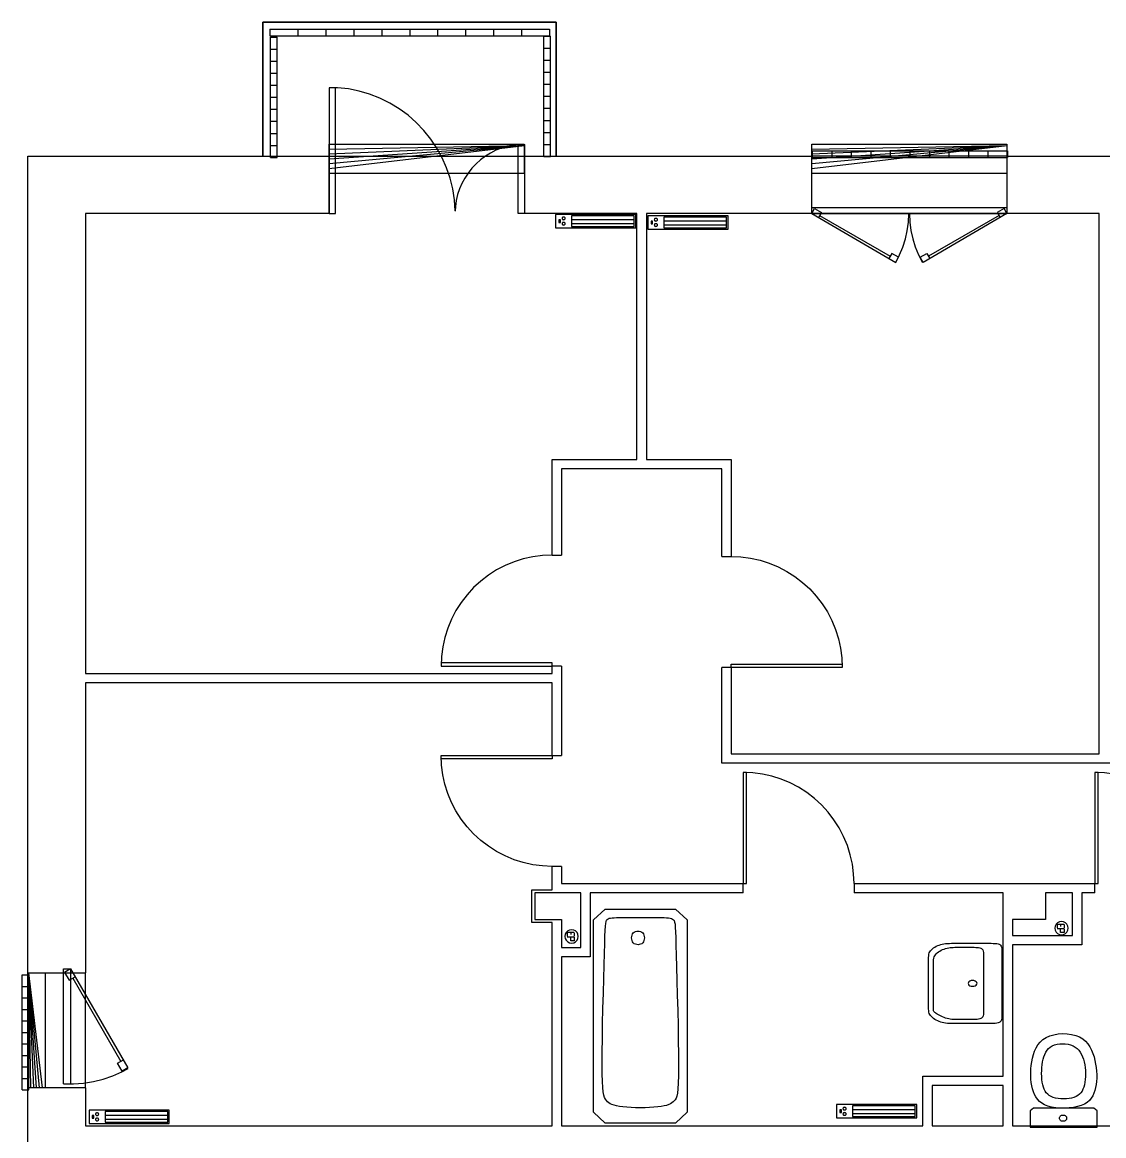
# Model space of a CAD drawing. Header units: millimetres. Extents: x -0.6 to 50, y -2.8 to 26.8.
# Drawn here: x -0.58 to 7.5, y 5.24 to 13.56 of the extents above; entities that cross this region are included whole.
import ezdxf
from ezdxf.enums import TextEntityAlignment as Align

# ---------------------------------------------------------------- set-up
doc = ezdxf.new("R2010")
doc.units = ezdxf.units.MM
for name, color, linetype in [('ABY_Dao_BATIM', 7, 'Continuous'), ('ABY_Equipement', 7, 'Continuous'), ('ABY_Ouverture', 124, 'Continuous'), ('ABY_Parois', 7, 'Continuous')]:
    doc.layers.add(name, color=color, linetype=linetype)

# ---------------------------------------------------------------- blocks, each defined once
blk = doc.blocks.new('OUV_ABY_D0_POR01')
for p, q in [((-41.3, 99.6), (-50, 100)), ((-50, 100), (-50, 100)), ((-50, 100), (-50, 0)), ((-47, 100), (-50, 100)), ((-47, 0), (-47, 100)), ((-32.6, 98.5), (-41.3, 99.6)), ((-24.1, 96.6), (-32.6, 98.5)), ((-15.8, 94), (-24.1, 96.6)), ((-7.7, 90.6), (-15.8, 94)), ((0, 86.6), (-7.7, 90.6)), ((7.4, 81.9), (0, 86.6)), ((14.3, 76.6), (7.4, 81.9)), ((20.7, 70.7), (14.3, 76.6)), ((26.6, 64.3), (20.7, 70.7)), ((31.9, 57.4), (26.6, 64.3)), ((36.6, 50), (31.9, 57.4)), ((40.6, 42.3), (36.6, 50)), ((44, 34.2), (40.6, 42.3)), ((46.6, 25.9), (44, 34.2)), ((48.5, 17.4), (46.6, 25.9)), ((49.6, 8.7), (48.5, 17.4)), ((-50, 0), (-47, 0)), ((50, 0), (49.6, 8.7))]:
    blk.add_line(p, q)
at = {"flags": 1}
for tag, p in [('DATE_ETAT_EQU', (0, -3.7)), ('DATE_ETAT_VOL', (0, -4.4)), ('DATE_ETAT', (0, -3)), ('ETAT_EQU', (0, -3.4)), ('ETAT_VOL', (0, -4)), ('ETAT', (0, -2.8))]:
    blk.add_attdef(tag, text='', height=0.25, rotation=360, dxfattribs=at).set_placement(p, align=Align.MIDDLE_CENTER)
at = {"color": 0, "linetype": 'ByBlock', "lineweight": -2}
for tag, flags, p in [('NUMCOMP_OUV', 1, (0, -1.9)), ('NUMCOMP_EQU', 1, (0, -2.2)), ('NUMCOMP_VOL', 1, (0, -2.5)), ('OUVERTURE', 13, (0, -0.8)), ('LARGEUR', 5, (0, -1.4)), ('HAUTEUR', 5, (0, -1.6)), ('ALLEGE', 5, (0, -1.1)), ('VOLET', 1, (0, -0.6)), ('SSSC', 1, (0, -0.3))]:
    blk.add_attdef(tag, text='', height=0.25, dxfattribs=dict(at, flags=flags)).set_placement(p, align=Align.MIDDLE)
at = {"flags": 1}
blk.add_attdef('TYPEPORTE', (-1.1, -4.9), '', height=0.25, dxfattribs=at)
blk = doc.blocks.new('OUV_ABY_C0_POR10')
for p, q in [((-6.2, 0), (-5.8, 0)), ((-6.2, -4.39), (-6.2, 0)), ((-5.8, 0), (-5.8, -4.39)), ((5.8, 0), (5.8, -7.99)), ((6.2, 0), (5.8, 0)), ((6.2, -7.99), (6.2, 0)), ((-1.87, -0.82), (-1.82, -0.44)), ((-1.82, -0.44), (-1.8, -0.15)), ((-1.8, -0.17), (-1.75, -0.87)), ((-2.08, -1.56), (-1.96, -1.2)), ((-1.96, -1.2), (-1.87, -0.82)), ((-1.75, -0.87), (-1.65, -1.56)), ((-2.41, -2.25), (-2.23, -1.91)), ((-2.23, -1.91), (-2.08, -1.56)), ((-1.65, -1.56), (-1.48, -2.24)), ((-2.86, -2.88), (-2.63, -2.57)), ((-2.63, -2.57), (-2.41, -2.25)), ((-1.48, -2.24), (-1.26, -2.9)), ((-3.72, -3.64), (-3.41, -3.41)), ((-3.41, -3.41), (-3.13, -3.16)), ((-3.13, -3.16), (-2.86, -2.88)), ((-1.26, -2.9), (-0.98, -3.54)), ((-5.12, -4.27), (-4.75, -4.16)), ((-4.75, -4.16), (-4.39, -4.02)), ((-4.39, -4.02), (-4.05, -3.84)), ((-4.05, -3.84), (-3.72, -3.64)), ((-0.98, -3.54), (-0.64, -4.15)), ((-0.64, -4.15), (-0.25, -4.73)), ((-5.8, -4.39), (-6.2, -4.39)), ((-5.87, -4.39), (-5.49, -4.35)), ((-5.49, -4.35), (-5.12, -4.27)), ((-0.25, -4.73), (0.18, -5.27)), ((0.18, -5.27), (0.67, -5.78)), ((0.67, -5.78), (1.19, -6.24)), ((1.19, -6.24), (1.75, -6.65)), ((1.75, -6.65), (2.35, -7.01)), ((2.35, -7.01), (2.98, -7.32)), ((2.98, -7.32), (3.63, -7.58)), ((3.63, -7.58), (4.3, -7.77)), ((4.3, -7.77), (4.98, -7.91)), ((4.98, -7.91), (5.68, -7.98)), ((5.68, -7.98), (5.82, -7.99)), ((5.8, -7.99), (6.2, -7.99))]:
    blk.add_line(p, q)
at = {"color": 0, "linetype": 'ByBlock', "lineweight": -2}
for tag, flags, p in [('OUVERTURE', 13, (0, -0.829)), ('VOLET', 1, (0, -0.559)), ('SSSC', 1, (0, -0.289)), ('LARGEUR', 5, (0, -1.369)), ('ALLEGE', 5, (0, -1.099)), ('NUMCOMP_OUV', 1, (0, -1.929)), ('NUMCOMP_EQU', 1, (0, -2.213)), ('HAUTEUR', 5, (0, -1.639)), ('NUMCOMP_VOL', 1, (0, -2.484))]:
    blk.add_attdef(tag, text='', height=0.25, dxfattribs=dict(at, flags=flags)).set_placement(p, align=Align.MIDDLE)
at = {"flags": 1}
for tag, p in [('ETAT', (0, -2.772)), ('DATE_ETAT', (0, -3.045)), ('ETAT_EQU', (0, -3.376)), ('DATE_ETAT_EQU', (0, -3.707)), ('DATE_ETAT_VOL', (0, -4.368)), ('ETAT_VOL', (0, -4.037))]:
    blk.add_attdef(tag, text='', height=0.25, rotation=360, dxfattribs=at).set_placement(p, align=Align.MIDDLE_CENTER)
blk.add_attdef('TYPEPORTE', (-1.116, -4.909), '', height=0.25, dxfattribs=at)
blk = doc.blocks.new('VOL_ABY_B3_VOL01')
for p, q in [((-50, -15), (-50, 0)), ((-50, 0), (50, 0)), ((50, 0), (50, -12)), ((50, -2.5), (-50.1, -14.22)), ((50, -2.5), (-50.1, -14.22)), ((50, -5), (-50.08, -14.22)), ((50, -5), (-50.08, -14.22)), ((50, -7.5), (-50.06, -14.22)), ((50, -7.5), (-50.06, -14.22)), ((50, -10), (-50.04, -14.22)), ((50, -10), (-50.04, -14.22)), ((50, -12.5), (-50.02, -14.22)), ((50, -12.5), (-50.02, -14.22)), ((-50, -15), (-50, -12)), ((50, -15), (-50, -15)), ((50, -12), (50, -15))]:
    blk.add_line(p, q)
at = {"color": 0, "linetype": 'ByBlock', "lineweight": -2}
for tag, flags, p in [('PROFONDEUR', 5, (0, -1.07)), ('ANNEE_REN', 1, (0, -3.01)), ('NUMCOMP', 9, (0, -2.71)), ('ALTITUDE', 13, (0, -0.53)), ('LARGEUR', 5, (0, -0.8)), ('HAUTEUR', 5, (0, -1.34)), ('EQMUR', 9, (0, -1.88)), ('EQOUV', 9, (0, -2.16)), ('EQFAC', 9, (0, -1.61)), ('SSSC', 5, (0, -0.26)), ('QTE', 9, (0, -2.44))]:
    blk.add_attdef(tag, text='', height=0.25, dxfattribs=dict(at, flags=flags)).set_placement(p, align=Align.MIDDLE)
for tag, flags, p in [('DATE_ETAT', 1, (0, -3.57)), ('DUREE_VIE', 9, (-0.02, -3.87)), ('ETAT', 9, (0, -3.3))]:
    blk.add_attdef(tag, text='', height=0.25, rotation=360, dxfattribs=dict(flags=flags)).set_placement(p, align=Align.MIDDLE_CENTER)
blk = doc.blocks.new('OUV_ABY_B1_FEN01')
for p, q in [((-26.74, -6.46), (16.26, 18.54)), ((-22.71, -5.44), (13.44, 15.43)), ((14.3, 13.95), (12.8, 16.54)), ((17.76, 15.95), (14.3, 13.95)), ((16.26, 18.54), (17.76, 15.95)), ((17.98, 15.9), (16.49, 18.67)), ((19.76, 11.92), (17.98, 15.9)), ((21.19, 7.79), (19.76, 11.92)), ((22.25, 3.56), (21.19, 7.79)), ((22.93, -0.74), (22.25, 3.56)), ((-21.78, -7.05), (-23.29, -4.45)), ((23.24, -5.1), (22.93, -0.74)), ((-26.74, -6.46), (23.26, -6.46)), ((-26.74, -6.46), (-25.24, -9.05)), ((-26.74, -9.46), (-26.74, -6.46)), ((23.17, -9.46), (-26.74, -9.46)), ((-25.24, -9.05), (-21.78, -7.05)), ((23.17, -9.46), (23.24, -5.1))]:
    blk.add_line(p, q)
at = {"flags": 1}
for tag, p in [('DATE_ETAT_EQU', (0, -3.71)), ('DATE_ETAT_VOL', (0, -4.37)), ('DATE_ETAT', (0, -3.05)), ('ETAT_EQU', (0, -3.38)), ('ETAT_VOL', (0, -4.04)), ('ETAT', (0, -2.77))]:
    blk.add_attdef(tag, text='', height=0.25, rotation=360, dxfattribs=at).set_placement(p, align=Align.MIDDLE_CENTER)
at = {"color": 0, "linetype": 'ByBlock', "lineweight": -2}
for tag, flags, p in [('NUMCOMP_OUV', 1, (0, -1.93)), ('NUMCOMP_EQU', 1, (0, -2.21)), ('NUMCOMP_VOL', 1, (0, -2.48)), ('OUVERTURE', 13, (0, -0.83)), ('LARGEUR', 5, (0, -1.37)), ('HAUTEUR', 5, (0, -1.64)), ('ALLEGE', 5, (0, -1.1)), ('VOLET', 1, (0, -0.56)), ('SSSC', 1, (0, -0.29))]:
    blk.add_attdef(tag, text='', height=0.25, dxfattribs=dict(at, flags=flags)).set_placement(p, align=Align.MIDDLE)
at = {"flags": 1}
blk.add_attdef('TYPEPORTE', (-1.12, -4.91), '', height=0.25, dxfattribs=at)
blk = doc.blocks.new('OUV_ABY_B1_FEN02')
for p, q in [((-50, 0), (-7, 25)), ((-8.96, 20.4), (-10.46, 23)), ((-7, 25), (-5.5, 22.4)), ((-6.7, 25), (-6.77, 25.13)), ((-4.68, 21.13), (-6.7, 25)), ((7, 25), (4.98, 21.16)), ((7, 25), (5.5, 22.4)), ((50, 0), (7, 25)), ((8.96, 20.4), (10.46, 23)), ((-45.97, 1.02), (-9.82, 21.89)), ((-5.5, 22.4), (-8.96, 20.4)), ((-3.02, 17.1), (-4.68, 21.13)), ((3.31, 17.15), (1.99, 13.02)), ((4.98, 21.16), (3.31, 17.15)), ((5.5, 22.4), (8.96, 20.4)), ((45.97, 1.02), (9.82, 21.89)), ((-1.7, 12.94), (-3.02, 17.1)), ((-0.76, 8.68), (-1.7, 12.94)), ((1.99, 13.02), (1.04, 8.79)), ((-0.19, 4.36), (-0.76, 8.68)), ((1.04, 8.79), (0.46, 4.49)), ((-50, 0), (50, 0)), ((-50, -3), (-50, 0)), ((-50, 0), (-48.5, -2.6)), ((-45.04, -0.6), (-46.55, 2.01)), ((0, 0), (-0.19, 4.36)), ((0.46, 4.49), (0.26, 0.15)), ((0.26, 0.15), (0.26, 0)), ((45.04, -0.6), (46.55, 2.01)), ((50, 0), (48.5, -2.6)), ((50, 0), (50, -3)), ((50, -3), (-50, -3)), ((-48.5, -2.6), (-45.04, -0.6)), ((48.5, -2.6), (45.04, -0.6))]:
    blk.add_line(p, q)
at = {"flags": 1}
for tag, p in [('DATE_ETAT_EQU', (0, -3.71)), ('DATE_ETAT_VOL', (0, -4.37)), ('DATE_ETAT', (0, -3.05)), ('ETAT_EQU', (0, -3.38)), ('ETAT_VOL', (0, -4.04)), ('ETAT', (0, -2.77))]:
    blk.add_attdef(tag, text='', height=0.25, rotation=360, dxfattribs=at).set_placement(p, align=Align.MIDDLE_CENTER)
at = {"color": 0, "linetype": 'ByBlock', "lineweight": -2}
for tag, flags, p in [('NUMCOMP_OUV', 1, (0, -1.93)), ('NUMCOMP_EQU', 1, (0, -2.21)), ('NUMCOMP_VOL', 1, (0, -2.48)), ('OUVERTURE', 13, (0, -0.83)), ('LARGEUR', 5, (0, -1.37)), ('HAUTEUR', 5, (0, -1.64)), ('ALLEGE', 5, (0, -1.1)), ('VOLET', 1, (0, -0.56)), ('SSSC', 1, (0, -0.29))]:
    blk.add_attdef(tag, text='', height=0.25, dxfattribs=dict(at, flags=flags)).set_placement(p, align=Align.MIDDLE)
at = {"flags": 1}
blk.add_attdef('TYPEPORTE', (-1.12, -4.91), '', height=0.25, dxfattribs=at)
blk = doc.blocks.new('EQU_ABY_I0_BAI01')
for p, q in [((-20, 45), (-15, 50)), ((-15, 50), (15, 50)), ((15, 50), (20, 45)), ((-20, -45), (-20, 45)), ((-3.98, 42.78), (-2.02, 42.85)), ((-2.02, 42.85), (0, 42.88)), ((0, 42.88), (2.02, 42.85)), ((2.02, 42.85), (3.98, 42.78)), ((20, 45), (20, -45)), ((-15.59, 37.43), (-15.28, 38.43)), ((-15.28, 38.43), (-14.91, 39.13)), ((-14.91, 39.13), (-14.5, 39.67)), ((-14.5, 39.67), (-14.04, 40.15)), ((-14.04, 40.15), (-13.5, 40.6)), ((-13.5, 40.6), (-12.87, 41.02)), ((-12.87, 41.02), (-12.13, 41.4)), ((-12.13, 41.4), (-11.24, 41.74)), ((-11.24, 41.74), (-10.19, 42.03)), ((-10.19, 42.03), (-8.95, 42.29)), ((-8.95, 42.29), (-7.5, 42.5)), ((-7.5, 42.5), (-5.83, 42.66)), ((-5.83, 42.66), (-3.98, 42.78)), ((3.98, 42.78), (5.83, 42.66)), ((5.83, 42.66), (7.5, 42.5)), ((7.5, 42.5), (8.95, 42.29)), ((8.95, 42.29), (10.19, 42.03)), ((10.19, 42.03), (11.24, 41.73)), ((11.24, 41.73), (12.13, 41.38)), ((12.13, 41.38), (12.87, 40.98)), ((12.87, 40.98), (13.5, 40.53)), ((13.5, 40.53), (14.04, 40.04)), ((14.04, 40.04), (14.5, 39.5)), ((14.5, 39.5), (14.91, 38.89)), ((14.91, 38.89), (15.28, 38.11)), ((15.28, 38.11), (15.59, 37.02)), ((-16.21, 31.32), (-16.06, 34.01)), ((-16.06, 34.01), (-15.85, 36)), ((-15.85, 36), (-15.59, 37.43)), ((15.59, 37.02), (15.85, 35.5)), ((15.85, 35.5), (16.06, 33.42)), ((16.06, 33.42), (16.21, 30.64)), ((-16.3, 27.81), (-16.21, 31.32)), ((16.21, 30.64), (16.3, 27.04)), ((-16.33, 23.33), (-16.3, 27.81)), ((16.3, 27.04), (16.33, 22.5)), ((-16.3, 17.83), (-16.33, 23.33)), ((16.33, 22.5), (16.3, 16.94)), ((-16.22, 11.51), (-16.3, 17.83)), ((16.3, 16.94), (16.22, 10.58)), ((-16.1, 4.63), (-16.22, 11.51)), ((16.22, 10.58), (16.1, 3.68)), ((-15.96, -2.52), (-16.1, 4.63)), ((16.1, 3.68), (15.96, -3.48)), ((-15.8, -9.68), (-15.96, -2.52)), ((15.96, -3.48), (15.8, -10.63)), ((-15.63, -16.58), (-15.8, -9.68)), ((15.8, -10.63), (15.63, -17.51)), ((-15.47, -22.94), (-15.63, -16.58)), ((15.63, -17.51), (15.47, -23.83)), ((-15.33, -28.5), (-15.47, -22.94)), ((-15.22, -33.04), (-15.33, -28.5)), ((15.47, -23.83), (15.33, -29.33)), ((-15.13, -36.63), (-15.22, -33.04)), ((0.44, -33.35), (1, -33.29)), ((1, -33.29), (1.56, -33.35)), ((15.33, -29.33), (15.22, -33.81)), ((-15.04, -39.39), (-15.13, -36.63)), ((-1.75, -36.5), (-1.7, -35.85)), ((-1.7, -37.15), (-1.75, -36.5)), ((-1.7, -35.85), (-1.56, -35.22)), ((-1.56, -37.78), (-1.7, -37.15)), ((-1.56, -35.22), (-1.33, -34.65)), ((-1.33, -38.35), (-1.56, -37.78)), ((-1.33, -34.65), (-1, -34.17)), ((-1, -34.17), (-0.58, -33.78)), ((-0.58, -33.78), (-0.09, -33.51)), ((-0.09, -33.51), (0.44, -33.35)), ((1.56, -33.35), (2.09, -33.51)), ((2.09, -33.51), (2.58, -33.78)), ((2.58, -33.78), (3, -34.17)), ((3, -34.17), (3.33, -34.65)), ((3.33, -34.65), (3.56, -35.22)), ((3.56, -37.78), (3.33, -38.35)), ((3.56, -35.22), (3.7, -35.85)), ((3.7, -37.15), (3.56, -37.78)), ((3.7, -35.85), (3.75, -36.5)), ((3.75, -36.5), (3.7, -37.15)), ((15.13, -37.32), (15.04, -39.98)), ((15.22, -33.81), (15.13, -37.32)), ((-14.94, -41.44), (-15.04, -39.39)), ((-14.81, -42.9), (-14.94, -41.44)), ((-1, -38.83), (-1.33, -38.35)), ((-0.58, -39.22), (-1, -38.83)), ((-0.09, -39.49), (-0.58, -39.22)), ((0.44, -39.65), (-0.09, -39.49)), ((1, -39.71), (0.44, -39.65)), ((1.56, -39.65), (1, -39.71)), ((2.09, -39.49), (1.56, -39.65)), ((2.58, -39.22), (2.09, -39.49)), ((3, -38.83), (2.58, -39.22)), ((3.33, -38.35), (3, -38.83)), ((14.94, -41.94), (14.81, -43.31)), ((15.04, -39.98), (14.94, -41.94)), ((-15, -50), (-20, -45)), ((-14.65, -43.9), (-14.81, -42.9)), ((-14.44, -44.56), (-14.65, -43.9)), ((-14.17, -45), (-14.44, -44.56)), ((-13.81, -45.33), (-14.17, -45)), ((-13.36, -45.58), (-13.81, -45.33)), ((-12.79, -45.76), (-13.36, -45.58)), ((-12.08, -45.88), (-12.79, -45.76)), ((-11.22, -45.95), (-12.08, -45.88)), ((-10.18, -45.98), (-11.22, -45.95)), ((-8.95, -46), (-10.18, -45.98)), ((-7.5, -46), (-8.95, -46)), ((-5.83, -46), (-7.5, -46)), ((-3.98, -46), (-5.83, -46)), ((-2.02, -46), (-3.98, -46)), ((0, -46), (-2.02, -46)), ((2.02, -46), (0, -46)), ((3.98, -46), (2.02, -46)), ((5.83, -46), (3.98, -46)), ((7.5, -46), (5.83, -46)), ((8.95, -46), (7.5, -46)), ((10.18, -45.99), (8.95, -46)), ((11.22, -45.96), (10.18, -45.99)), ((12.08, -45.9), (11.22, -45.96)), ((12.79, -45.8), (12.08, -45.9)), ((13.36, -45.65), (12.79, -45.8)), ((13.81, -45.44), (13.36, -45.65)), ((14.17, -45.17), (13.81, -45.44)), ((14.44, -44.79), (14.17, -45.17)), ((14.65, -44.22), (14.44, -44.79)), ((14.81, -43.31), (14.65, -44.22)), ((20, -45), (15, -50)), ((15, -50), (-15, -50))]:
    blk.add_line(p, q)
at = {"color": 0, "linetype": 'ByBlock', "lineweight": -2}
for tag, flags, p in [('PROFONDEUR', 5, (0, -1.07)), ('ANNEE_REN', 1, (0, -3.01)), ('NUMCOMP', 9, (0, -2.71)), ('ALTITUDE', 13, (0, -0.53)), ('LARGEUR', 5, (0, -0.8)), ('HAUTEUR', 5, (0, -1.34)), ('EQMUR', 9, (0, -1.88)), ('EQOUV', 9, (0, -2.16)), ('EQFAC', 9, (0, -1.61)), ('SSSC', 5, (0, -0.26)), ('QTE', 9, (0, -2.44))]:
    blk.add_attdef(tag, text='', height=0.25, dxfattribs=dict(at, flags=flags)).set_placement(p, align=Align.MIDDLE)
for tag, flags, p in [('DATE_ETAT', 1, (0, -3.57)), ('DUREE_VIE', 9, (-0.02, -3.87)), ('ETAT', 9, (0, -3.3))]:
    blk.add_attdef(tag, text='', height=0.25, rotation=360, dxfattribs=dict(flags=flags)).set_placement(p, align=Align.MIDDLE_CENTER)
blk = doc.blocks.new('EQU_ABY_I0_LAV01')
for p, q in [((-49.3, 26.74), (-48.88, 27.63)), ((-48.88, 27.63), (-48.33, 28.33)), ((-48.33, 28.33), (-47.61, 28.88)), ((-47.61, 28.88), (-46.61, 29.3)), ((-46.61, 29.3), (-45.23, 29.59)), ((-45.23, 29.59), (-43.33, 29.79)), ((-43.33, 29.79), (-40.81, 29.91)), ((-40.81, 29.91), (-37.55, 29.97)), ((-37.55, 29.97), (-33.43, 30)), ((-33.43, 30), (-28.33, 30)), ((-28.33, 30), (-22.21, 30)), ((-22.21, 30), (-15.26, 30)), ((-15.26, 30), (-7.77, 30)), ((-7.77, 30), (0, 30)), ((0, 30), (7.77, 30)), ((7.77, 30), (15.26, 30)), ((15.26, 30), (22.21, 30)), ((22.21, 30), (28.33, 30)), ((28.33, 30), (33.43, 30)), ((33.43, 30), (37.55, 29.97)), ((37.55, 29.97), (40.81, 29.91)), ((40.81, 29.91), (43.33, 29.79)), ((43.33, 29.79), (45.23, 29.59)), ((45.23, 29.59), (46.61, 29.3)), ((46.61, 29.3), (47.61, 28.88)), ((47.61, 28.88), (48.33, 28.33)), ((48.33, 28.33), (48.88, 27.63)), ((48.88, 27.63), (49.3, 26.74)), ((-50, 19.01), (-49.97, 21.07)), ((-50, 16.67), (-50, 19.01)), ((-49.97, 21.07), (-49.91, 22.85)), ((-49.91, 22.85), (-49.79, 24.38)), ((-49.79, 24.38), (-49.59, 25.67)), ((-49.59, 25.67), (-49.3, 26.74)), ((49.3, 26.74), (49.59, 25.67)), ((49.59, 25.67), (49.79, 24.38)), ((49.79, 24.38), (49.91, 22.85)), ((49.91, 22.85), (49.97, 21.07)), ((49.97, 21.07), (50, 19.01)), ((50, 19.01), (50, 16.67)), ((-50, 14.02), (-50, 16.67)), ((-50, 11.15), (-50, 14.02)), ((-50, 8.11), (-50, 11.15)), ((-44.91, 8.62), (-44.79, 9.77)), ((-44.79, 9.77), (-44.59, 10.83)), ((-44.59, 10.83), (-44.3, 11.79)), ((-44.3, 11.79), (-43.88, 12.63)), ((-43.88, 12.63), (-43.33, 13.33)), ((-43.33, 13.33), (-42.61, 13.88)), ((-42.61, 13.88), (-41.64, 14.3)), ((-41.64, 14.3), (-40.32, 14.59)), ((-40.32, 14.59), (-38.54, 14.79)), ((-38.54, 14.79), (-36.22, 14.91)), ((-36.22, 14.91), (-33.26, 14.97)), ((-33.26, 14.97), (-29.55, 15)), ((-29.55, 15), (-25, 15)), ((-25, 15), (-19.57, 15)), ((-19.57, 15), (-13.44, 15)), ((-13.44, 15), (-6.84, 15)), ((-6.84, 15), (0, 15)), ((-1.11, 9.43), (-2.12, 8.92)), ((0, 9.61), (-1.11, 9.43)), ((0, 15), (6.84, 15)), ((1.11, 9.43), (0, 9.61)), ((2.12, 8.92), (1.11, 9.43)), ((6.84, 15), (13.44, 15)), ((13.44, 15), (19.57, 15)), ((19.57, 15), (25, 15)), ((25, 15), (29.55, 15)), ((29.55, 15), (33.26, 14.97)), ((33.26, 14.97), (36.22, 14.91)), ((36.22, 14.91), (38.54, 14.79)), ((38.54, 14.79), (40.32, 14.59)), ((40.32, 14.59), (41.64, 14.3)), ((41.64, 14.3), (42.61, 13.88)), ((42.61, 13.88), (43.33, 13.33)), ((43.33, 13.33), (43.88, 12.63)), ((43.88, 12.63), (44.3, 11.79)), ((44.3, 11.79), (44.59, 10.83)), ((44.59, 10.83), (44.79, 9.77)), ((44.79, 9.77), (44.91, 8.62)), ((50, 16.67), (50, 14.02)), ((50, 14.02), (50, 11.15)), ((50, 11.15), (50, 8.11)), ((-50, 5), (-50, 8.11)), ((-50, 1.89), (-50, 5)), ((-50, -1.15), (-50, 1.89)), ((-45, 6.14), (-44.97, 7.4)), ((-45, 4.83), (-45, 6.14)), ((-45, 3.51), (-45, 4.83)), ((-45, 2.18), (-45, 3.51)), ((-45, 0.84), (-45, 2.18)), ((-45, -0.5), (-45, 0.84)), ((-44.97, 7.4), (-44.91, 8.62)), ((-3.43, 7.11), (-3.61, 6)), ((-3.61, 6), (-3.43, 4.89)), ((-2.92, 8.12), (-3.43, 7.11)), ((-3.43, 4.89), (-2.92, 3.88)), ((-2.12, 8.92), (-2.92, 8.12)), ((-2.92, 3.88), (-2.12, 3.08)), ((-2.12, 3.08), (-1.11, 2.57)), ((-1.11, 2.57), (0, 2.39)), ((0, 2.39), (1.11, 2.57)), ((1.11, 2.57), (2.12, 3.08)), ((2.92, 8.12), (2.12, 8.92)), ((2.12, 3.08), (2.92, 3.88)), ((3.43, 7.11), (2.92, 8.12)), ((2.92, 3.88), (3.43, 4.89)), ((3.61, 6), (3.43, 7.11)), ((3.43, 4.89), (3.61, 6)), ((3.61, 6), (3.61, 6)), ((44.91, 8.62), (44.97, 7.4)), ((44.97, 7.4), (45, 6.14)), ((45, 6.14), (45, 4.83)), ((45, 4.83), (45, 3.51)), ((45, 3.51), (45, 2.18)), ((45, 2.18), (45, 0.84)), ((45, 0.84), (45, -0.5)), ((50, 8.11), (50, 5)), ((50, 5), (50, 1.89)), ((50, 1.89), (50, -1.15)), ((-50, -4.02), (-50, -1.15)), ((-50, -6.67), (-50, -4.02)), ((-50, -9.02), (-50, -6.67)), ((-49.98, -11.09), (-50, -9.02)), ((-45, -1.84), (-45, -0.5)), ((-45, -3.18), (-45, -1.84)), ((-45, -4.51), (-45, -3.18)), ((-45, -5.83), (-45, -4.51)), ((-45, -7.14), (-45, -5.83)), ((-44.98, -8.43), (-45, -7.14)), ((-44.92, -9.71), (-44.98, -8.43)), ((44.97, -8.43), (44.91, -9.71)), ((45, -7.14), (44.97, -8.43)), ((45, -0.5), (45, -1.84)), ((45, -1.84), (45, -3.18)), ((45, -3.18), (45, -4.51)), ((45, -4.51), (45, -5.83)), ((45, -5.83), (45, -7.14)), ((50, -9.02), (49.97, -11.09)), ((50, -1.15), (50, -4.02)), ((50, -4.02), (50, -6.67)), ((50, -6.67), (50, -9.02)), ((-49.92, -12.94), (-49.98, -11.09)), ((-49.81, -14.58), (-49.92, -12.94)), ((-49.63, -16.07), (-49.81, -14.58)), ((-49.37, -17.45), (-49.63, -16.07)), ((-49, -18.74), (-49.37, -17.45)), ((-44.81, -10.98), (-44.92, -9.71)), ((-44.63, -12.24), (-44.81, -10.98)), ((-44.37, -13.5), (-44.63, -12.24)), ((-44, -14.75), (-44.37, -13.5)), ((-43.5, -16), (-44, -14.75)), ((-42.87, -17.25), (-43.5, -16)), ((-42.11, -18.47), (-42.87, -17.25)), ((42.64, -17.25), (41.82, -18.47)), ((43.33, -16), (42.64, -17.25)), ((43.88, -14.75), (43.33, -16)), ((44.3, -13.5), (43.88, -14.75)), ((44.59, -12.24), (44.3, -13.5)), ((44.79, -10.98), (44.59, -12.24)), ((44.91, -9.71), (44.79, -10.98)), ((49.3, -17.45), (48.88, -18.74)), ((49.59, -16.07), (49.3, -17.45)), ((49.79, -14.58), (49.59, -16.07)), ((49.91, -12.94), (49.79, -14.58)), ((49.97, -11.09), (49.91, -12.94)), ((-48.5, -20), (-49, -18.74)), ((-47.87, -21.25), (-48.5, -20)), ((-47.11, -22.47), (-47.87, -21.25)), ((-46.24, -23.66), (-47.11, -22.47)), ((-45.27, -24.79), (-46.24, -23.66)), ((-44.21, -25.84), (-45.27, -24.79)), ((-43.09, -26.8), (-44.21, -25.84)), ((-41.9, -27.63), (-43.09, -26.8)), ((-41.24, -19.66), (-42.11, -18.47)), ((-40.27, -20.79), (-41.24, -19.66)), ((-39.21, -21.84), (-40.27, -20.79)), ((-38.09, -22.8), (-39.21, -21.84)), ((-36.9, -23.63), (-38.09, -22.8)), ((-35.67, -24.33), (-36.9, -23.63)), ((-34.39, -24.88), (-35.67, -24.33)), ((-32.98, -25.3), (-34.39, -24.88)), ((-31.36, -25.59), (-32.98, -25.3)), ((-29.44, -25.79), (-31.36, -25.59)), ((-27.11, -25.91), (-29.44, -25.79)), ((-24.3, -25.97), (-27.11, -25.91)), ((-20.9, -26), (-24.3, -25.97)), ((-16.83, -26), (-20.9, -26)), ((-12.05, -26), (-16.83, -26)), ((-6.71, -26), (-12.05, -26)), ((-1.03, -26), (-6.71, -26)), ((4.77, -26), (-1.03, -26)), ((10.49, -26), (4.77, -26)), ((15.91, -26), (10.49, -26)), ((20.82, -26), (15.91, -26)), ((25, -26), (20.82, -26)), ((28.3, -26), (25, -26)), ((30.81, -25.97), (28.3, -26)), ((32.65, -25.91), (30.81, -25.97)), ((33.96, -25.79), (32.65, -25.91)), ((34.88, -25.59), (33.96, -25.79)), ((35.55, -25.3), (34.88, -25.59)), ((36.1, -24.88), (35.55, -25.3)), ((36.67, -24.33), (36.1, -24.88)), ((37.36, -23.63), (36.67, -24.33)), ((38.18, -22.8), (37.36, -23.63)), ((39.07, -21.84), (38.18, -22.8)), ((40, -20.79), (39.07, -21.84)), ((40.93, -19.66), (40, -20.79)), ((41.82, -18.47), (40.93, -19.66)), ((42.47, -26.8), (41.25, -27.63)), ((43.66, -25.84), (42.47, -26.8)), ((44.79, -24.79), (43.66, -25.84)), ((45.84, -23.66), (44.79, -24.79)), ((46.8, -22.47), (45.84, -23.66)), ((47.63, -21.25), (46.8, -22.47)), ((48.33, -20), (47.63, -21.25)), ((48.88, -18.74), (48.33, -20)), ((-40.67, -28.33), (-41.9, -27.63)), ((-39.39, -28.88), (-40.67, -28.33)), ((-37.98, -29.3), (-39.39, -28.88)), ((-36.36, -29.59), (-37.98, -29.3)), ((-34.44, -29.79), (-36.36, -29.59)), ((-32.11, -29.91), (-34.44, -29.79)), ((-29.3, -29.97), (-32.11, -29.91)), ((-25.9, -30), (-29.3, -29.97)), ((-21.83, -30), (-25.9, -30)), ((-17.05, -30), (-21.83, -30)), ((-11.68, -30), (-17.05, -30)), ((-5.95, -30), (-11.68, -30)), ((-0.02, -30), (-5.95, -30)), ((5.9, -30), (-0.02, -30)), ((11.61, -30), (5.9, -30)), ((16.93, -30), (11.61, -30)), ((21.67, -30), (16.93, -30)), ((25.67, -30), (21.67, -30)), ((28.98, -29.97), (25.67, -30)), ((31.72, -29.91), (28.98, -29.97)), ((33.96, -29.79), (31.72, -29.91)), ((35.81, -29.59), (33.96, -29.79)), ((37.37, -29.3), (35.81, -29.59)), ((38.73, -28.88), (37.37, -29.3)), ((40, -28.33), (38.73, -28.88)), ((41.25, -27.63), (40, -28.33))]:
    blk.add_line(p, q)
at = {"color": 0, "linetype": 'ByBlock', "lineweight": -2}
for tag, flags, p in [('PROFONDEUR', 5, (0, -1.07)), ('ANNEE_REN', 1, (0, -3.01)), ('NUMCOMP', 9, (0, -2.71)), ('ALTITUDE', 13, (0, -0.53)), ('LARGEUR', 5, (0, -0.8)), ('HAUTEUR', 5, (0, -1.34)), ('EQMUR', 9, (0, -1.88)), ('EQOUV', 9, (0, -2.16)), ('EQFAC', 9, (0, -1.61)), ('SSSC', 5, (0, -0.26)), ('QTE', 9, (0, -2.44))]:
    blk.add_attdef(tag, text='', height=0.25, dxfattribs=dict(at, flags=flags)).set_placement(p, align=Align.MIDDLE)
for tag, flags, p in [('DATE_ETAT', 1, (0, -3.57)), ('DUREE_VIE', 9, (-0.02, -3.87)), ('ETAT', 9, (0, -3.3))]:
    blk.add_attdef(tag, text='', height=0.25, rotation=360, dxfattribs=dict(flags=flags)).set_placement(p, align=Align.MIDDLE_CENTER)
blk = doc.blocks.new('EQU_ABY_I0_WCA01')
for p, q in [((-30, 50), (-30, 33)), ((30, 50), (-30, 50)), ((30, 33), (30, 50)), ((-2.71, 40.5), (-2.65, 41.15)), ((-2.65, 39.85), (-2.71, 40.5)), ((-2.65, 41.15), (-2.49, 41.78)), ((-2.49, 41.78), (-2.22, 42.35)), ((-2.22, 42.35), (-1.83, 42.83)), ((-1.83, 42.83), (-1.35, 43.22)), ((-1.35, 43.22), (-0.78, 43.49)), ((-0.78, 43.49), (-0.15, 43.65)), ((-0.15, 43.65), (0.5, 43.71)), ((0.5, 43.71), (1.15, 43.65)), ((1.15, 43.65), (1.78, 43.49)), ((1.78, 43.49), (2.35, 43.22)), ((2.35, 43.22), (2.83, 42.83)), ((2.83, 42.83), (3.22, 42.35)), ((3.22, 42.35), (3.49, 41.78)), ((3.49, 41.78), (3.65, 41.15)), ((3.65, 41.15), (3.71, 40.5)), ((3.71, 40.5), (3.65, 39.85)), ((-30, 33), (-27, 30)), ((-27, 30), (27, 30)), ((-4.92, 29.8), (-0.88, 30.05)), ((-2.49, 39.22), (-2.65, 39.85)), ((-2.22, 38.65), (-2.49, 39.22)), ((-1.83, 38.17), (-2.22, 38.65)), ((-1.35, 37.78), (-1.83, 38.17)), ((-0.78, 37.51), (-1.35, 37.78)), ((-0.88, 30.05), (3.17, 29.98)), ((-0.15, 37.35), (-0.78, 37.51)), ((0.5, 37.29), (-0.15, 37.35)), ((1.15, 37.35), (0.5, 37.29)), ((1.78, 37.51), (1.15, 37.35)), ((2.35, 37.78), (1.78, 37.51)), ((2.83, 38.17), (2.35, 37.78)), ((3.22, 38.65), (2.83, 38.17)), ((3.17, 29.98), (7.1, 29.6)), ((3.49, 39.22), (3.22, 38.65)), ((3.65, 39.85), (3.49, 39.22)), ((27, 30), (30, 33)), ((-24.82, 19.72), (-23.15, 21.98)), ((-23.15, 21.98), (-21.12, 24)), ((-21.12, 24), (-18.69, 25.75)), ((-18.69, 25.75), (-15.82, 27.21)), ((-15.82, 27.21), (-12.51, 28.38)), ((-12.51, 28.38), (-8.83, 29.24)), ((-8.83, 29.24), (-4.92, 29.8)), ((-7.22, 19.54), (-4.92, 20.05)), ((-4.92, 20.05), (-2.49, 20.36)), ((-2.49, 20.36), (0, 20.46)), ((0, 20.46), (2.49, 20.36)), ((2.49, 20.36), (4.92, 20.05)), ((4.92, 20.05), (7.22, 19.54)), ((7.1, 29.6), (10.81, 28.9)), ((10.81, 28.9), (14.17, 27.88)), ((14.17, 27.88), (17.1, 26.54)), ((17.1, 26.54), (19.6, 24.9)), ((19.6, 24.9), (21.72, 22.98)), ((21.72, 22.98), (23.5, 20.79)), ((23.5, 20.79), (24.97, 18.37)), ((-28.74, 8.59), (-28.1, 11.65)), ((-28.1, 11.65), (-27.26, 14.53)), ((-27.26, 14.53), (-26.18, 17.23)), ((-26.18, 17.23), (-24.82, 19.72)), ((-18.1, 7.95), (-17.4, 10.16)), ((-17.4, 10.16), (-16.53, 12.15)), ((-16.53, 12.15), (-15.5, 13.92)), ((-15.5, 13.92), (-14.28, 15.46)), ((-14.28, 15.46), (-12.85, 16.8)), ((-12.85, 16.8), (-11.21, 17.92)), ((-11.21, 17.92), (-9.33, 18.83)), ((-9.33, 18.83), (-7.22, 19.54)), ((7.22, 19.54), (9.33, 18.83)), ((9.33, 18.83), (11.21, 17.92)), ((11.21, 17.92), (12.85, 16.8)), ((12.85, 16.8), (14.28, 15.46)), ((14.28, 15.46), (15.5, 13.92)), ((15.5, 13.92), (16.53, 12.15)), ((16.53, 12.15), (17.4, 10.16)), ((17.4, 10.16), (18.1, 7.95)), ((24.97, 18.37), (26.16, 15.72)), ((26.16, 15.72), (27.13, 12.87)), ((27.13, 12.87), (27.91, 9.85)), ((-29.69, -1.43), (-29.54, 2.03)), ((-29.54, 2.03), (-29.22, 5.38)), ((-29.22, 5.38), (-28.74, 8.59)), ((-19.41, -0.03), (-19.1, 2.83)), ((-19.1, 2.83), (-18.67, 5.5)), ((-18.67, 5.5), (-18.1, 7.95)), ((18.1, 7.95), (18.67, 5.5)), ((18.67, 5.5), (19.1, 2.83)), ((19.1, 2.83), (19.42, -0.03)), ((27.91, 9.85), (28.53, 6.66)), ((28.53, 6.66), (28.99, 3.33)), ((28.99, 3.33), (29.3, -0.11)), ((-29.69, -4.98), (-29.69, -1.43)), ((-29.53, -8.6), (-29.69, -4.98)), ((-29.22, -12.29), (-29.53, -8.6)), ((-19.65, -6.1), (-19.6, -3.02)), ((-19.56, -9.22), (-19.65, -6.1)), ((-19.6, -3.02), (-19.41, -0.03)), ((-19.35, -12.34), (-19.56, -9.22)), ((19.42, -0.03), (19.61, -3.02)), ((19.64, -9.22), (19.49, -12.34)), ((19.61, -3.02), (19.69, -6.1)), ((19.69, -6.1), (19.64, -9.22)), ((29.3, -0.11), (29.46, -3.66)), ((29.46, -7.29), (29.31, -10.99)), ((29.46, -3.66), (29.46, -7.29)), ((-28.74, -16), (-29.22, -12.29)), ((-28.11, -19.74), (-28.74, -16)), ((-27.32, -23.46), (-28.11, -19.74)), ((-18.99, -15.39), (-19.35, -12.34)), ((-18.5, -18.33), (-18.99, -15.39)), ((-17.87, -21.13), (-18.5, -18.33)), ((18.83, -18.33), (18.34, -21.13)), ((19.22, -15.39), (18.83, -18.33)), ((19.49, -12.34), (19.22, -15.39)), ((28.54, -18.48), (27.91, -22.23)), ((29, -14.72), (28.54, -18.48)), ((29.31, -10.99), (29, -14.72)), ((-26.33, -27.12), (-27.32, -23.46)), ((-25.12, -30.66), (-26.33, -27.12)), ((-17.08, -23.75), (-17.87, -21.13)), ((-16.13, -26.18), (-17.08, -23.75)), ((-15, -28.42), (-16.13, -26.18)), ((-13.69, -30.43), (-15, -28.42)), ((16, -28.42), (14.87, -30.43)), ((16.94, -26.18), (16, -28.42)), ((17.71, -23.75), (16.94, -26.18)), ((18.34, -21.13), (17.71, -23.75)), ((26.03, -29.52), (24.69, -32.94)), ((27.09, -25.94), (26.03, -29.52)), ((27.91, -22.23), (27.09, -25.94)), ((-23.63, -34.02), (-25.12, -30.66)), ((-21.83, -37.13), (-23.63, -34.02)), ((-19.69, -39.95), (-21.83, -37.13)), ((-17.17, -42.4), (-19.69, -39.95)), ((-12.17, -32.21), (-13.69, -30.43)), ((-10.45, -33.74), (-12.17, -32.21)), ((-8.5, -35), (-10.45, -33.74)), ((-6.33, -35.98), (-8.5, -35)), ((-3.99, -36.69), (-6.33, -35.98)), ((-1.54, -37.11), (-3.99, -36.69)), ((0.96, -37.25), (-1.54, -37.11)), ((3.44, -37.11), (0.96, -37.25)), ((5.84, -36.69), (3.44, -37.11)), ((8.11, -35.98), (5.84, -36.69)), ((10.17, -35), (8.11, -35.98)), ((11.97, -33.74), (10.17, -35)), ((13.54, -32.21), (11.97, -33.74)), ((14.87, -30.43), (13.54, -32.21)), ((21.02, -39.04), (18.61, -41.61)), ((23.04, -36.14), (21.02, -39.04)), ((24.69, -32.94), (23.04, -36.14)), ((-14.23, -44.44), (-17.17, -42.4)), ((-10.85, -46), (-14.23, -44.44)), ((-7.14, -47.09), (-10.85, -46)), ((-3.2, -47.71), (-7.14, -47.09)), ((0.85, -47.85), (-3.2, -47.71)), ((4.89, -47.53), (0.85, -47.85)), ((8.8, -46.74), (4.89, -47.53)), ((12.46, -45.48), (8.8, -46.74)), ((15.76, -43.77), (12.46, -45.48)), ((18.61, -41.61), (15.76, -43.77))]:
    blk.add_line(p, q)
at = {"color": 0, "linetype": 'ByBlock', "lineweight": -2}
for tag, flags, p in [('PROFONDEUR', 5, (0, -1.07)), ('ANNEE_REN', 1, (0, -3.01)), ('NUMCOMP', 9, (0, -2.71)), ('ALTITUDE', 13, (0, -0.53)), ('LARGEUR', 5, (0, -0.8)), ('HAUTEUR', 5, (0, -1.34)), ('EQMUR', 9, (0, -1.88)), ('EQOUV', 9, (0, -2.16)), ('EQFAC', 9, (0, -1.61)), ('SSSC', 5, (0, -0.26)), ('QTE', 9, (0, -2.44))]:
    blk.add_attdef(tag, text='', height=0.25, dxfattribs=dict(at, flags=flags)).set_placement(p, align=Align.MIDDLE)
for tag, flags, p in [('DATE_ETAT', 1, (0, -3.57)), ('DUREE_VIE', 9, (-0.02, -3.87)), ('ETAT', 9, (0, -3.3))]:
    blk.add_attdef(tag, text='', height=0.25, rotation=360, dxfattribs=dict(flags=flags)).set_placement(p, align=Align.MIDDLE_CENTER)
blk = doc.blocks.new('EQU_ABY_M7_DEV01')
for p, q in [((-2.28, 0.86), (-2.4, 0.1)), ((-2.4, 0.1), (-2.28, -0.65)), ((-1.93, 1.54), (-2.28, 0.86)), ((-1.39, 2.08), (-1.93, 1.54)), ((-0.71, 2.42), (-1.39, 2.08)), ((-1.32, 1.08), (-1.32, -1.49)), ((-1.31, 1.08), (-0.05, 1.08)), ((0.04, 2.54), (-0.71, 2.42)), ((0.79, 2.42), (0.04, 2.54)), ((0.3, 1.09), (0.3, -1.49)), ((0.32, 1.09), (1.62, 1.09)), ((1.47, 2.08), (0.79, 2.42)), ((2.01, 1.54), (1.47, 2.08)), ((1.62, 1.09), (1.62, -0.19)), ((2.36, 0.86), (2.01, 1.54)), ((2.48, 0.1), (2.36, 0.86)), ((2.36, -0.65), (2.48, 0.1)), ((2.48, 0.1), (2.48, 0.1)), ((-2.28, -0.65), (-1.93, -1.33)), ((-1.93, -1.33), (-1.39, -1.87)), ((-1.39, -1.87), (-0.71, -2.21)), ((-1.32, -0.21), (-0.59, -0.19)), ((-1.32, -1.49), (-0.09, -1.49)), ((-0.71, -2.21), (0.04, -2.33)), ((0.04, -2.33), (0.79, -2.21)), ((1.62, -0.19), (0.3, -0.19)), ((0.79, -2.21), (1.47, -1.87)), ((1.47, -1.87), (2.01, -1.33)), ((2.01, -1.33), (2.36, -0.65))]:
    blk.add_line(p, q)
at = {"color": 0, "linetype": 'ByBlock', "lineweight": -2}
for tag, flags, p in [('PROFONDEUR', 5, (0, -1.07)), ('ANNEE_REN', 1, (0, -3.01)), ('NUMCOMP', 9, (0, -2.71)), ('ALTITUDE', 13, (0, -0.53)), ('LARGEUR', 5, (0, -0.8)), ('HAUTEUR', 5, (0, -1.34)), ('EQMUR', 9, (0, -1.88)), ('EQOUV', 9, (0, -2.16)), ('EQFAC', 9, (0, -1.61)), ('SSSC', 5, (0, -0.26)), ('QTE', 9, (0, -2.44))]:
    blk.add_attdef(tag, text='', height=0.25, dxfattribs=dict(at, flags=flags)).set_placement(p, align=Align.MIDDLE)
for tag, flags, p in [('DATE_ETAT', 1, (0, -3.57)), ('DUREE_VIE', 9, (-0.02, -3.87)), ('ETAT', 9, (0, -3.3))]:
    blk.add_attdef(tag, text='', height=0.25, rotation=360, dxfattribs=dict(flags=flags)).set_placement(p, align=Align.MIDDLE_CENTER)
blk = doc.blocks.new('EQU_ABY_J0_GCT02')
for p, q in [((50, 20), (-50, 20)), ((-50, 20), (-50, 0)), ((-41.9, 14.6), (-42, 14)), ((-42, 14), (-41.9, 13.4)), ((-41.6, 15.2), (-41.9, 14.6)), ((-41.2, 15.6), (-41.6, 15.2)), ((-40.6, 15.9), (-41.2, 15.6)), ((-40, 16), (-40.6, 15.9)), ((-39.4, 15.9), (-40, 16)), ((-38.8, 15.6), (-39.4, 15.9)), ((-38.4, 15.2), (-38.8, 15.6)), ((-38.1, 14.6), (-38.4, 15.2)), ((-38, 14), (-38.1, 14.6)), ((-38.1, 13.4), (-38, 14)), ((-38, 14), (-38, 14)), ((-30, 18), (-30, 2)), ((48, 18), (-30, 18)), ((48, 2), (48, 18)), ((50, 0), (50, 20)), ((-50, 0), (50, 0)), ((-44, 12), (-46, 12)), ((-46, 12), (-46, 8)), ((-46, 10), (-44, 10)), ((-46, 8), (-44, 8)), ((-44, 8), (-44, 12)), ((-41.9, 6.6), (-42, 6)), ((-42, 6), (-41.9, 5.4)), ((-41.9, 13.4), (-41.6, 12.8)), ((-41.6, 7.2), (-41.9, 6.6)), ((-41.9, 5.4), (-41.6, 4.8)), ((-41.6, 12.8), (-41.2, 12.4)), ((-41.2, 7.6), (-41.6, 7.2)), ((-41.6, 4.8), (-41.2, 4.4)), ((-41.2, 12.4), (-40.6, 12.1)), ((-40.6, 7.9), (-41.2, 7.6)), ((-41.2, 4.4), (-40.6, 4.1)), ((-40.6, 12.1), (-40, 12)), ((-40, 8), (-40.6, 7.9)), ((-40.6, 4.1), (-40, 4)), ((-40, 12), (-39.4, 12.1)), ((-39.4, 7.9), (-40, 8)), ((-40, 4), (-39.4, 4.1)), ((-39.4, 12.1), (-38.8, 12.4)), ((-38.8, 7.6), (-39.4, 7.9)), ((-39.4, 4.1), (-38.8, 4.4)), ((-38.8, 12.4), (-38.4, 12.8)), ((-38.4, 7.2), (-38.8, 7.6)), ((-38.8, 4.4), (-38.4, 4.8)), ((-38.4, 12.8), (-38.1, 13.4)), ((-38.1, 6.6), (-38.4, 7.2)), ((-38.4, 4.8), (-38.1, 5.4)), ((-38, 6), (-38.1, 6.6)), ((-38.1, 5.4), (-38, 6)), ((-38, 6), (-38, 6)), ((48, 12), (-30, 12)), ((48, 6), (-30, 6)), ((-30, 2), (48, 2)), ((48, 9), (48, 9)), ((48, 9), (48, 9))]:
    blk.add_line(p, q)
at = {"color": 0, "linetype": 'ByBlock', "lineweight": -2}
for tag, flags, p in [('PROFONDEUR', 5, (0, -1.1)), ('ANNEE_REN', 1, (0, -3)), ('NUMCOMP', 9, (0, -2.7)), ('ALTITUDE', 13, (0, -0.5)), ('LARGEUR', 5, (0, -0.8)), ('HAUTEUR', 5, (0, -1.3)), ('EQMUR', 9, (0, -1.9)), ('EQOUV', 9, (0, -2.2)), ('EQFAC', 9, (0, -1.6)), ('SSSC', 5, (0, -0.3)), ('QTE', 9, (0, -2.4))]:
    blk.add_attdef(tag, text='', height=0.25, dxfattribs=dict(at, flags=flags)).set_placement(p, align=Align.MIDDLE)
for tag, flags, p in [('DATE_ETAT', 1, (0, -3.6)), ('DUREE_VIE', 9, (0, -3.9)), ('ETAT', 9, (0, -3.3))]:
    blk.add_attdef(tag, text='', height=0.25, rotation=360, dxfattribs=dict(flags=flags)).set_placement(p, align=Align.MIDDLE_CENTER)
blk = doc.blocks.new('EQU_ABY_C2_ELF02')
for p, q in [((-9.98, 0.48), (10.02, 0.48)), ((-9.98, 0.48), (-9.98, -0.52)), ((-7.98, 0.48), (-7.98, -0.52)), ((-5.98, 0.48), (-5.98, -0.52)), ((-3.98, 0.48), (-3.98, -0.52)), ((-1.98, 0.48), (-1.98, -0.52)), ((0.02, 0.48), (0.02, -0.52)), ((2.02, 0.48), (2.02, -0.52)), ((4.02, 0.48), (4.02, -0.52)), ((6.02, 0.48), (6.02, -0.52)), ((8.02, 0.48), (8.02, -0.52)), ((10.02, 0.48), (10.02, -0.52)), ((-9.98, -0.52), (10.02, -0.52))]:
    blk.add_line(p, q)
at = {"color": 0, "linetype": 'ByBlock', "lineweight": -2}
for tag, flags, p in [('ALTITUDE', 13, (-0.002, -0.532)), ('LARGEUR', 5, (-0.002, -0.802)), ('SSSC', 5, (-0.002, -0.262)), ('PROFONDEUR', 5, (-0.002, -1.072)), ('HAUTEUR', 5, (-0.002, -1.342)), ('EQFAC', 9, (-0.002, -1.612)), ('EQMUR', 9, (-0.002, -1.882)), ('EQOUV', 9, (-0.002, -2.16)), ('QTE', 9, (-0.002, -2.438)), ('ANNEE_REN', 1, (-0.002, -3.011)), ('NUMCOMP', 9, (-0.002, -2.713))]:
    blk.add_attdef(tag, text='', height=0.25, dxfattribs=dict(at, flags=flags)).set_placement(p, align=Align.MIDDLE)
for tag, flags, p in [('ETAT', 9, (-0.002, -3.298)), ('DATE_ETAT', 1, (-0.002, -3.572)), ('DUREE_VIE', 9, (-0.015, -3.871))]:
    blk.add_attdef(tag, text='', height=0.25, rotation=360, dxfattribs=dict(flags=flags)).set_placement(p, align=Align.MIDDLE_CENTER)

msp = doc.modelspace()

# ---------------------------------------------------------------- linework, layer by layer
at = {"layer": 'ABY_Dao_BATIM', "color": 7, "linetype": 'Continuous'}
for points in [[(1.2182, 12.56, 3.25), (1.2182, 13.5599, 3.25)], [(1.2182, 13.5599, 3.25), (3.41, 13.5599, 3.25)], [(3.41, 13.5599, 3.25), (3.41, 12.56, 3.25)]]:
    msp.add_polyline3d(points, dxfattribs=at)
at = {"layer": 'ABY_Ouverture'}
for p, q in [((1.7132, 12.13, 3.25), (1.7132, 12.56, 3.25)), ((3.1732, 12.56, 3.25), (3.1732, 12.13, 3.25)), ((6.7815, 12.56, 4.03), (5.3215, 12.56, 4.03)), ((5.3215, 12.13, 4.03), (5.3215, 12.56, 4.03)), ((6.7815, 12.56, 4.03), (6.7815, 12.13, 4.03)), ((5.3215, 12.13, 4.03), (6.7815, 12.13, 4.03)), ((3.3799, 9.5763, 3.25), (3.4499, 9.5763, 3.25)), ((4.6499, 9.5659, 3.25), (4.7199, 9.5659, 3.25)), ((3.4499, 8.7463, 3.25), (3.3799, 8.7463, 3.25)), ((4.7199, 8.7359, 3.25), (4.6499, 8.7359, 3.25)), ((3.3799, 8.0785, 3.25), (3.4499, 8.0785, 3.25)), ((3.4499, 7.2485, 3.25), (3.3799, 7.2485, 3.25)), ((4.8081, 7.0514, 3.25), (4.8081, 7.1214, 3.25)), ((5.6381, 7.1214, 3.25), (5.6381, 7.0514, 3.25)), ((7.4391, 7.0514, 3.25), (7.4391, 7.1214, 3.25)), ((-0.54, 6.4524, 4.03), (-0.54, 5.5924, 4.03)), ((-0.54, 6.4524, 4.03), (-0.1099, 6.4524, 4.03)), ((-0.1099, 5.5924, 4.03), (-0.1099, 6.4524, 4.03)), ((-0.1099, 5.5924, 4.03), (-0.54, 5.5924, 4.03))]:
    msp.add_line(p, q, dxfattribs=at)
at = {"layer": 'ABY_Parois'}
for p, q in [((1.2182, 13.5599, 3.25), (1.2182, 12.56, 3.25)), ((3.41, 13.5599, 3.25), (1.2182, 13.5599, 3.25)), ((3.41, 12.56, 3.25), (3.41, 13.5599, 3.25)), ((-0.54, 12.56, 3.25), (1.7132, 12.56, 3.25)), ((-0.54, 6.4524, 3.25), (-0.54, 12.56, 3.25)), ((1.2182, 12.56, 3.25), (3.41, 12.56, 3.25)), ((3.1732, 12.56, 3.25), (5.3215, 12.56, 3.25)), ((6.7815, 12.56, 3.25), (8.9247, 12.56, 3.25)), ((-0.1099, 12.13, 3.25), (-0.1099, 8.6912, 3.25)), ((1.7132, 12.13, 3.25), (-0.1099, 12.13, 3.25)), ((4.0149, 12.13, 3.25), (3.1732, 12.13, 3.25)), ((4.0149, 10.2912, 3.25), (4.0149, 12.13, 3.25)), ((4.0849, 12.13, 3.25), (4.0849, 10.2912, 3.25)), ((5.3215, 12.13, 3.25), (4.0849, 12.13, 3.25)), ((7.4699, 12.13, 3.25), (6.7815, 12.13, 3.25)), ((7.4699, 8.0914, 3.25), (7.4699, 12.13, 3.25)), ((3.3799, 9.5763, 3.25), (3.3799, 10.2912, 3.25)), ((3.3799, 10.2912, 3.25), (4.0149, 10.2912, 3.25)), ((4.0849, 10.2912, 3.25), (4.7199, 10.2912, 3.25)), ((4.7199, 10.2912, 3.25), (4.7199, 9.5659, 3.25)), ((3.4499, 10.2212, 3.25), (3.4499, 9.5763, 3.25)), ((4.6499, 10.2212, 3.25), (3.4499, 10.2212, 3.25)), ((4.6499, 9.5659, 3.25), (4.6499, 10.2212, 3.25)), ((3.3799, 8.6912, 3.25), (3.3799, 8.7463, 3.25)), ((3.4499, 8.7463, 3.25), (3.4499, 8.0785, 3.25)), ((-0.1099, 8.6912, 3.25), (3.3799, 8.6912, 3.25)), ((4.6499, 8.0214, 3.25), (4.6499, 8.7359, 3.25)), ((4.7199, 8.7359, 3.25), (4.7199, 8.0914, 3.25)), ((-0.1099, 8.6212, 3.25), (-0.1099, 6.4524, 3.25)), ((3.3799, 8.6212, 3.25), (-0.1099, 8.6212, 3.25)), ((3.3799, 8.0785, 3.25), (3.3799, 8.6212, 3.25)), ((4.7199, 8.0914, 3.25), (7.4699, 8.0914, 3.25)), ((8.3925, 8.0214, 3.25), (4.6499, 8.0214, 3.25)), ((3.3799, 7.0734, 3.25), (3.3799, 7.2485, 3.25)), ((3.4499, 7.2485, 3.25), (3.4499, 7.1214, 3.25)), ((3.4499, 7.1214, 3.25), (4.8081, 7.1214, 3.25)), ((5.6381, 7.1214, 3.25), (7.4391, 7.1214, 3.25)), ((3.228, 6.8294, 3.25), (3.228, 7.0734, 3.25)), ((3.228, 7.0734, 3.25), (3.3799, 7.0734, 3.25)), ((3.5955, 7.0514, 3.25), (3.2505, 7.0514, 3.25)), ((3.2505, 7.0514, 3.25), (3.2505, 6.8514, 3.25)), ((3.5955, 6.6429, 3.25), (3.5955, 7.0514, 3.25)), ((3.6655, 7.0514, 3.25), (3.6655, 6.5729, 3.25)), ((4.8081, 7.0514, 3.25), (3.6655, 7.0514, 3.25)), ((6.7525, 7.0514, 3.25), (5.6381, 7.0514, 3.25)), ((6.7525, 5.68, 3.25), (6.7525, 7.0514, 3.25)), ((7.2721, 7.0514, 3.25), (7.0699, 7.0514, 3.25)), ((7.0699, 7.0514, 3.25), (7.0699, 6.8514, 3.25)), ((7.2721, 6.7331, 3.25), (7.2721, 7.0514, 3.25)), ((7.4391, 7.0514, 3.25), (7.3421, 7.0514, 3.25)), ((7.3421, 7.0514, 3.25), (7.3421, 6.6631, 3.25)), ((3.3814, 6.8294, 3.25), (3.228, 6.8294, 3.25)), ((3.2505, 6.8514, 3.25), (3.4499, 6.8514, 3.25)), ((3.3799, 5.31, 3.25), (3.3814, 6.8294, 3.25)), ((3.4499, 6.8514, 3.25), (3.4499, 6.6429, 3.25)), ((7.0699, 6.8514, 3.25), (6.8225, 6.8514, 3.25)), ((6.8225, 6.8514, 3.25), (6.8225, 6.7331, 3.25)), ((6.8225, 6.7331, 3.25), (7.2721, 6.7331, 3.25)), ((6.8225, 6.6631, 3.25), (6.8225, 5.31, 3.25)), ((7.3421, 6.6631, 3.25), (6.8225, 6.6631, 3.25)), ((3.4499, 6.6429, 3.25), (3.5955, 6.6429, 3.25)), ((3.6655, 6.5729, 3.25), (3.4499, 6.5729, 3.25)), ((3.4499, 6.5729, 3.25), (3.4499, 5.31, 3.25)), ((6.1525, 5.31, 3.25), (6.1525, 5.68, 3.25)), ((6.1525, 5.68, 3.25), (6.7525, 5.68, 3.25)), ((-0.54, 4.4365, 3.25), (-0.54, 5.5924, 3.25)), ((-0.1099, 5.5924, 3.25), (-0.1099, 5.31, 3.25)), ((6.2225, 5.61, 3.25), (6.2225, 5.31, 3.25)), ((6.7525, 5.61, 3.25), (6.2225, 5.61, 3.25)), ((6.7525, 5.31, 3.25), (6.7525, 5.61, 3.25)), ((-0.1099, 5.31, 3.25), (3.3799, 5.31, 3.25)), ((3.4499, 5.31, 3.25), (6.1525, 5.31, 3.25)), ((6.2225, 5.31, 3.25), (6.7525, 5.31, 3.25)), ((6.8225, 5.31, 3.25), (8.3225, 5.31, 3.25))]:
    msp.add_line(p, q, dxfattribs=at)

# ---------------------------------------------------------------- block references
at = {"layer": 'ABY_Equipement', "xscale": 0.1045000031590462, "yscale": 0.05000000074505806}
msp.add_blockref('EQU_ABY_C2_ELF02', (2.3134, 13.4851, 3.25), dxfattribs=at)
at = {"layer": 'ABY_Equipement', "xscale": 0.04500000178813934, "yscale": 0.05000000074505806, "rotation": 90.00020741015327}
for p in [(1.2987, 12.9986, 3.25), (3.3421, 13.0056, 3.25)]:
    msp.add_blockref('EQU_ABY_C2_ELF02', p, dxfattribs=at)
at = {"layer": 'ABY_Equipement'}
for name, p, xscale, yscale, zscale in [('EQU_ABY_C2_ELF02', (6.0536, 12.5747, 4.03), 0.0729999989271164, 0.05000000074505806, 0.2199999988079071), ('EQU_ABY_J0_GCT02', (3.7064, 12.0239, 3.25), 0.006000000052154064, 0.004999999888241291, 0.4000000059604645), ('EQU_ABY_J0_GCT02', (4.3961, 12.0139, 3.25), 0.006000000052154064, 0.004999999888241291, 0.4000000059604645), ('EQU_ABY_J0_GCT02', (0.218, 5.3269, 3.25), 0.006000000052154064, 0.004999999888241291, 0.4000000059604645), ('EQU_ABY_J0_GCT02', (5.8069, 5.3678, 3.25), 0.006000000052154064, 0.004999999888241291, 0.4000000059604645)]:
    msp.add_blockref(name, p, dxfattribs=dict(at, xscale=xscale, yscale=yscale, zscale=zscale))
for name, p, xscale, yscale, zscale, rotation in [('EQU_ABY_I0_BAI01', (4.04, 6.13, 3.25), 0.01750000007450581, 0.01600000075995922, 0.5, 180.0004148203065), ('EQU_ABY_M7_DEV01', (7.1867, 6.7876, 3.25), 0.02053388208150864, 0.02053388208150864, 3.25, 269.9997925898467), ('EQU_ABY_M7_DEV01', (3.524, 6.7263, 3.25), 0.02053388208150864, 0.02053388208150864, 3.25, 269.9997925898467), ('EQU_ABY_I0_LAV01', (6.4692, 6.3738, 3.25), 0.006000000052154064, 0.009166666306555271, 0.5, 270.000629060649), ('EQU_ABY_C2_ELF02', (-0.5575, 6.0062, 4.03), 0.0430000014603138, 0.05000000074505806, 0.2199999988079071, 90.00020741015327), ('EQU_ABY_I0_WCA01', (7.2048, 5.656, 3.25), 0.008333333767950535, 0.007153806742280722, 0.5, 180.0004148203065)]:
    msp.add_blockref(name, p, dxfattribs=dict(at, xscale=xscale, yscale=yscale, zscale=zscale, rotation=rotation))
at = {"layer": 'ABY_Ouverture'}
for name, p, xscale, yscale, rotation in [('OUV_ABY_C0_POR10', (2.4432, 12.13, 3.25), 0.1177419424057007, 0.1177419424057007, 180), ('VOL_ABY_B3_VOL01', (2.4432, 12.43, 3.25), 0.01458541490137577, 0.01458541490137577, 180), ('VOL_ABY_B3_VOL01', (6.0515, 12.43, 4.03), 0.01458541490137577, 0.01458541490137577, 180), ('OUV_ABY_B1_FEN02', (6.0515, 12.13, 4.03), 0.01460000034421682, 0.01460000034421682, 180), ('OUV_ABY_D0_POR01', (3.3799, 9.1613, 3.25), 0.008299999870359898, 0.008299999870359898, 90), ('OUV_ABY_D0_POR01', (4.7199, 9.1509, 3.25), -0.008299999870359898, 0.008299999870359898, 270), ('OUV_ABY_D0_POR01', (3.3799, 7.6635, 3.25), -0.008299999870359898, 0.008299999870359898, 90), ('VOL_ABY_B3_VOL01', (-0.4099, 6.0224, 4.03), 0.008591408841311932, 0.008591408841311932, 270), ('OUV_ABY_B1_FEN01', (-0.1099, 6.0224, 4.03), 0.01720000058412552, 0.01720000058412552, 270)]:
    msp.add_blockref(name, p, dxfattribs=dict(at, xscale=xscale, yscale=yscale, rotation=rotation))
at = {"layer": 'ABY_Ouverture', "xscale": 0.008299999870359898, "yscale": 0.008299999870359898}
for p in [(5.2231, 7.1214, 3.25), (7.8541, 7.1214, 3.25)]:
    msp.add_blockref('OUV_ABY_D0_POR01', p, dxfattribs=at)

doc.saveas('drawing.dxf')
